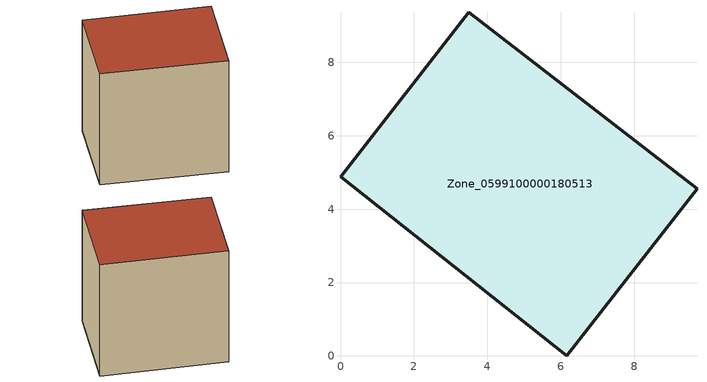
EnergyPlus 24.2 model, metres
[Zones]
Zone_0599100000180513
 floor ground (C_G): 0,4.88 3.49,9.37 9.71,4.55 6.16,0 z3.17
 wall outside (C_F): 3.49,9.37 0,4.88 6.16,0 9.71,4.55 3.49,9.37 z3.17:11.37
 roof outside (C_R): 6.16,0 9.71,4.55 3.49,9.37 0,4.88 z11.37
[BUILDING]
Pand.0599100000180513: North Axis=0; Terrain=City; Loads Convergence Tolerance Value=0.04; Temperature Convergence Tolerance Value=0.4; Solar Distribution=FullExterior; Maximum Number of Warmup Days=25; Minimum Number of Warmup Days=1
[Site:Location]
Rotterdam.The.Hague.AP_ZH_NLD Design_Conditions: Latitude=51.96; Longitude=4.45; Time Zone=1; Elevation=-4.5
[SITE:GROUNDTEMPERATURE:BUILDINGSURFACE]
18, 18, 18, 18, 18, 18, 18, 18, 18, 18, 18, 18
[MATERIAL] Thermal Absorptance=0.9; Solar Absorptance=0.7; Visible Absorptance=0.7
Name | Roughness | Thickness | Conductivity | Density | Specific Heat
G.TI.1946-1964 | MediumSmooth | 0.15 | 1 | 540 | 1210
F.TI.1946-1964 | Rough | 0.3 | 0.857143 | 1920 | 840
R.TI.1946-1964 | MediumRough | 0.2 | 0.277778 | 1500 | 1000
[CONSTRUCTION]
C_G: G.TI.1946-1964
C_F: F.TI.1946-1964
C_R: R.TI.1946-1964
[ZONE]
Zone_0599100000180513: Type=1; Multiplier=1; Ceiling Height=Autocalculate; Volume=Autocalculate; Floor Area=autocalculate; Part of Total Floor Area=Yes
[ZONEINFILTRATION:DESIGNFLOWRATE]
Infil_Zone_0599100000180513: Zone or ZoneList or Space or SpaceList=Zone_0599100000180513; Schedule=AlwaysOn; Design Flow Rate Calculation Method=Flow/Area; Flow Rate per Floor Area=0.003; Constant Term Coefficient=1; Temperature Term Coefficient=0; Velocity Term Coefficient=0; Velocity Squared Term Coefficient=0
[HVACTEMPLATE:ZONE:IDEALLOADSAIRSYSTEM]
Zone_0599100000180513: Maximum Heating Supply Air Temperature=50; Minimum Cooling Supply Air Temperature=13; Maximum Heating Supply Air Humidity Ratio=0.0156; Minimum Cooling Supply Air Humidity Ratio=0.0077; Heating Limit=NoLimit; Cooling Limit=NoLimit; Dehumidification Control Type=ConstantSensibleHeatRatio; Cooling Sensible Heat Ratio=0.7; Dehumidification Setpoint=60; Humidification Control Type=None; Humidification Setpoint=30; Outdoor Air Method=None; Outdoor Air Flow Rate per Person=0.00944; Outdoor Air Flow Rate per Zone Floor Area=0; Outdoor Air Flow Rate per Zone=0; Demand Controlled Ventilation Type=None; Outdoor Air Economizer Type=NoEconomizer; Heat Recovery Type=None; Sensible Heat Recovery Effectiveness=0.7; Latent Heat Recovery Effectiveness=0.65
[ZONECONTROL:THERMOSTAT]
ThermostatControl_Zone_0599100000180513: Zone or ZoneList=Zone_0599100000180513; Control Type Schedule=DualSetpointControlType; Control 1=Thermostat_Zone_0599100000180513; Temperature Difference Between Cutout And Setpoint=0
[THERMOSTATSETPOINT:DUALSETPOINT]
Thermostat_Zone_0599100000180513: Heating Setpoint Temperature Schedule=HeatingSetpoint_Zone_0599100000180513; Cooling Setpoint Temperature Schedule=CoolingSetpoint_Zone_0599100000180513
[SCHEDULE:COMPACT]
HeatingSetpoint_Zone_0599100000180513: Through: 12/31, For: AllDays, Until: 24:00, 21
CoolingSetpoint_Zone_0599100000180513: Through: 12/31, For: AllDays, Until: 24:00, 24
DualSetpointControlType: Through: 12/31, For: AllDays, Until: 24:00, 4
AlwaysOn: Through: 12/31, For: AllDays, Until: 24:00, 1
